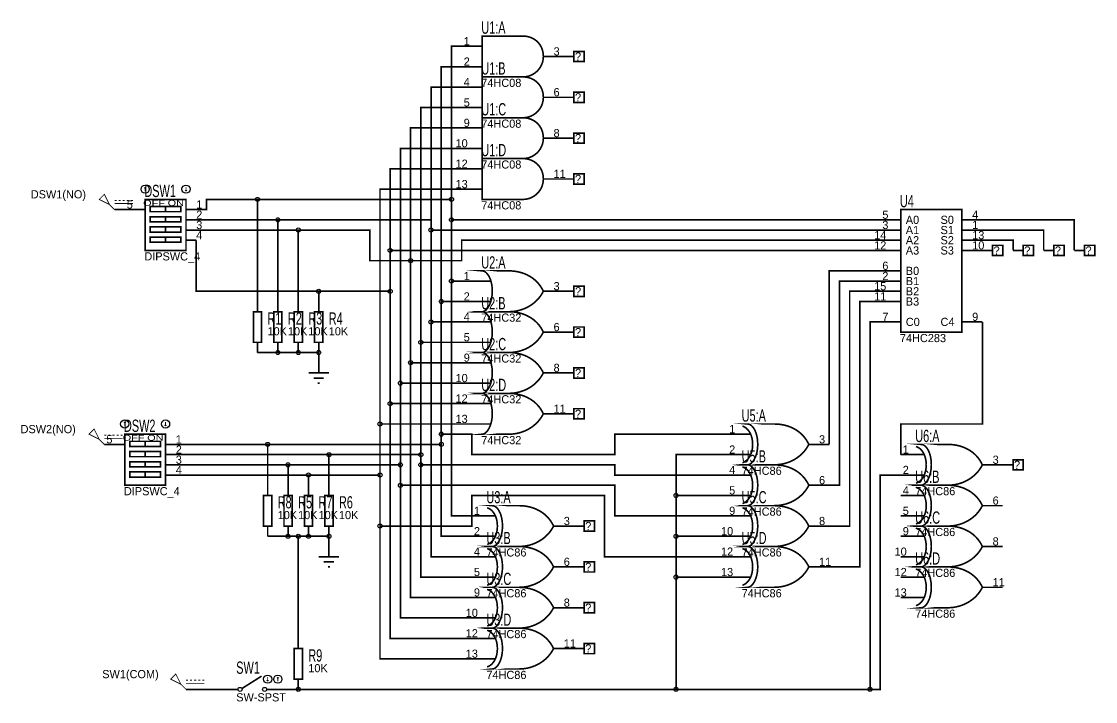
# Model space of a CAD drawing. Header units: inches. Extents: x -5.7 to 4.8, y -3.3 to 3.3.
import ezdxf

# ---------------------------------------------------------------- set-up
doc = ezdxf.new("R2010")
doc.units = ezdxf.units.IN
doc.header["$MEASUREMENT"] = 0
doc.layers.get('0').update_dxf_attribs({"linetype": 'CONTINUOUS'})
for name, color, linetype in [('1', 1, 'CONTINUOUS'), ('2', 2, 'CONTINUOUS'), ('3', 3, 'CONTINUOUS'), ('4', 4, 'CONTINUOUS')]:
    doc.layers.add(name, color=color, linetype=linetype)

msp = doc.modelspace()

# ---------------------------------------------------------------- linework, layer by layer
at = {"layer": '1', "const_width": 0.016}
for points in [[(-1.5, 1.6), (-1.5, 3.1), (-1.4, 3.1)], [(-0.4, 3), (-0.4, 3)], [(-1.6, 0.6), (-1.6, 2.9), (-1.4, 2.9)], [(-1.7, 1.3), (-1.7, 2.7), (-1.4, 2.7)], [(-0.4, 2.6), (-0.4, 2.6)], [(-1.8, 0.2), (-1.8, 2.5), (-1.4, 2.5)], [(-1.9, 1), (-1.9, 2.3), (-1.4, 2.3)], [(-2, -0.2), (-2, 2.1), (-1.4, 2.1)], [(-0.4, 2.2), (-0.4, 2.2)], [(-1.4, 1.9), (-2.1, 1.9), (-2.1, 1.1)], [(-0.4, 1.8), (-0.4, 1.8)], [(-1.4, 1.7), (-2.2, 1.7), (-2.2, -0.6)], [(-4, 1.5), (-3.9, 1.5), (-3.9, 1.6), (-3.4, 1.6)], [(-1.5, 1.6), (-3.4, 1.6)], [(-3.4, 1.6), (-3.4, 0.6)], [(-1.5, 1.6), (-1.5, 1.4)], [(-4.6, 1.5), (-4.8, 1.5)], [(-4, 1.4), (-3.2, 1.4)], [(-1.7, 1.3), (-1.7, 1.4), (-3.2, 1.4)], [(-3.2, 1.4), (-3.2, 0.6)], [(-1.5, 0.8), (-1.5, 1.4)], [(2.7, 1.4), (-1.5, 1.4)], [(4.6, 1.1), (4.6, 1.4), (3.7, 1.4)], [(-4, 1.3), (-3, 1.3)], [(-1.9, 1), (-2.3, 1), (-2.3, 1.3), (-3, 1.3)], [(-3, 1.3), (-3, 0.6)], [(-1.7, 0.4), (-1.7, 1.3)], [(-1.7, 1.3), (2.7, 1.3)], [(4.3, 1.1), (4.3, 1.3), (3.7, 1.3)], [(-4, 1.2), (-4, 0.7), (-2.8, 0.7)], [(-1.9, 1), (-1.4, 1), (-1.4, 1.2), (2.7, 1.2)], [(4, 1.1), (4, 1.2), (3.7, 1.2)], [(-2.1, 0.7), (-2.1, 1.1)], [(-2.1, 1.1), (2.7, 1.1)], [(3.7, 1.1), (3.7, 1.1)], [(-1.9, 0), (-1.9, 1)], [(2.2, -0.8), (2.2, 0.9), (2.7, 0.9)], [(-1.5, 0.8), (-1.4, 0.8)], [(-1.5, 0.8), (-1.5, -1.5), (-1.3, -1.5)], [(2.2, -1.2), (2.3, -1.2), (2.3, 0.8), (2.7, 0.8)], [(-2.1, 0.7), (-2.8, 0.7)], [(-2.8, 0.7), (-2.8, 0.6)], [(-2.1, -0.4), (-2.1, 0.7)], [(-0.4, 0.7), (-0.4, 0.7)], [(2.2, -1.6), (2.4, -1.6), (2.4, 0.7), (2.7, 0.7)], [(-1.6, 0.6), (-1.6, -0.7)], [(-1.6, 0.6), (-1.4, 0.6)], [(2.2, -2), (2.5, -2), (2.5, 0.6), (2.7, 0.6)], [(-1.7, 0.4), (-1.4, 0.4)], [(-1.7, 0.4), (-1.7, -1.9), (-1.3, -1.9)], [(2.7, 0.4), (2.6, 0.4), (2.6, -3.2)], [(3.7, 0.4), (3.7, -0.6), (2.9, -0.6), (2.9, -0.9)], [(-0.4, 0.3), (-0.4, 0.3)], [(-3.4, 0.1), (-3.2, 0.1), (-3.2, 0.1)], [(-3.2, 0.1), (-3, 0.1), (-3, 0.1)], [(-3, 0.1), (-2.8, 0.1), (-2.8, 0.1)], [(-2.8, 0), (-2.8, 0.1)], [(-1.8, 0.2), (-1.4, 0.2)], [(-1.8, 0.2), (-1.8, -0.9)], [(-2.8, 0), (-2.8, -0.1)], [(-1.9, 0), (-1.4, 0)], [(-1.9, 0), (-1.9, -2.3), (-1.3, -2.3)], [(-2.9, -0.1), (-2.7, -0.1)], [(-0.4, -0.1), (-0.4, -0.1)], [(-2.85, -0.15), (-2.75, -0.15)], [(-2.81, -0.2), (-2.79, -0.2)], [(-2, -0.2), (-1.4, -0.2)], [(-2, -0.2), (-2, -1)], [(-2.1, -0.4), (-1.4, -0.4)], [(-2.1, -0.4), (-2.1, -2.7), (-1.3, -2.7)], [(-0.4, -0.5), (-0.4, -0.5)], [(-2.2, -1.1), (-2.2, -0.6)], [(-1.4, -0.6), (-2.2, -0.6)], [(-1.6, -0.7), (-1.3, -0.7), (-1.3, -0.9), (0.1, -0.9), (0.1, -0.7), (1.2, -0.7)], [(-1.6, -0.7), (-1.6, -0.8)], [(-4.8, -0.8), (-4.9, -0.8)], [(-4.2, -0.8), (-3.3, -0.8)], [(-1.6, -0.8), (-3.3, -0.8)], [(-3.3, -1.2), (-3.3, -0.8)], [(-1.3, -1.7), (-1.6, -1.7), (-1.6, -0.8)], [(-4.2, -0.9), (-2.7, -0.9)], [(-1.8, -0.9), (-2.7, -0.9)], [(-2.7, -0.9), (-2.7, -1.2)], [(-1.8, -1), (-1.8, -0.9)], [(0.7, -1.3), (0.7, -0.9), (1.2, -0.9)], [(-4.2, -1), (-3.1, -1)], [(-2, -1), (-3.1, -1)], [(-3.1, -1), (-3.1, -1.2)], [(-2, -1.2), (-2, -1)], [(-1.8, -1), (-1.8, -2.1), (-1.3, -2.1)], [(-1.8, -1), (0.1, -1), (0.1, -1.1), (1.2, -1.1)], [(3.9, -1), (3.9, -1)], [(-4.2, -1.1), (-2.9, -1.1)], [(-2.2, -1.1), (-2.9, -1.1)], [(-2.9, -1.1), (-2.9, -1.2)], [(-2.2, -1.6), (-2.2, -1.1)], [(2.6, -3.2), (2.7, -3.2), (2.7, -1.1), (2.9, -1.1)], [(-1.3, -2.5), (-2, -2.5), (-2, -1.2)], [(-2, -1.2), (0.1, -1.2), (0.1, -1.5), (1.2, -1.5)], [(-2.2, -1.6), (-1.3, -1.6), (-1.3, -1.3), (0, -1.3), (0, -1.9), (1.2, -1.9)], [(0.7, -1.3), (0.7, -1.7), (0.7, -2.1)], [(0.7, -1.3), (1.2, -1.3)], [(-2.2, -1.6), (-2.2, -2.9), (-1.3, -2.9)], [(-0.3, -1.6), (-0.3, -1.6)], [(-3.3, -1.7), (-3.1, -1.7)], [(-3.1, -1.7), (-3.1, -1.7)], [(-3.1, -1.7), (-3, -1.7)], [(-2.9, -1.7), (-3, -1.7)], [(-3, -2.7), (-3, -1.7)], [(-2.7, -1.7), (-2.9, -1.7), (-2.9, -1.7)], [(-2.7, -1.8), (-2.7, -1.7), (-2.7, -1.7)], [(0.7, -1.7), (1.2, -1.7)], [(-2.8, -1.9), (-2.6, -1.9)], [(-2.7, -1.8), (-2.7, -1.9)], [(-2.75, -1.95), (-2.65, -1.95)], [(-2.71, -2), (-2.69, -2)], [(-0.3, -2), (-0.3, -2)], [(0.7, -2.1), (1.2, -2.1)], [(0.7, -2.1), (0.7, -3.2)], [(-0.3, -2.4), (-0.3, -2.4)], [(-0.3, -2.8), (-0.3, -2.8)], [(-3.7, -3.2), (-4.1, -3.2)], [(-3.2, -3.2), (-3, -3.2)], [(-3, -3.2), (0.7, -3.2)], [(-3, -3.2), (-3, -3.2)], [(2.6, -3.2), (0.7, -3.2)]]:
    msp.add_lwpolyline(points, dxfattribs=at)
at = {"layer": '1'}
for centre in [(-3.4, 1.6), (-1.5, 1.6), (-3.2, 1.4), (-1.5, 1.4), (-3, 1.3), (-1.7, 1.3), (-2.1, 1.1), (-1.9, 1), (-1.5, 0.8), (-2.8, 0.7), (-2.1, 0.7), (-1.6, 0.6), (-1.7, 0.4), (-1.8, 0.2), (-3.2, 0.1), (-3, 0.1), (-2.8, 0.1), (-1.9, 0), (-2, -0.2), (-2.1, -0.4), (-2.2, -0.6), (-1.6, -0.7), (-3.3, -0.8), (-1.6, -0.8), (-2.7, -0.9), (-1.8, -0.9), (-3.1, -1), (-2, -1), (-1.8, -1), (-2.9, -1.1), (-2.2, -1.1), (-2, -1.2), (0.7, -1.3), (-3.1, -1.7), (-3, -1.7), (-2.9, -1.7), (-2.7, -1.7), (-2.2, -1.6), (0.7, -1.7), (0.7, -2.1), (-3, -3.2), (0.7, -3.2), (2.6, -3.2)]:
    msp.add_circle(centre, 0.02, dxfattribs=at)
at = {"layer": '2', "const_width": 0.016}
for points in [[(-0.6, 3), (-0.601037, 3.022022), (-0.604082, 3.043047), (-0.609031, 3.063018), (-0.615781, 3.081875), (-0.624231, 3.099561), (-0.634277, 3.116016), (-0.645818, 3.131181), (-0.65875, 3.145), (-0.672971, 3.157412), (-0.688379, 3.16836), (-0.70487, 3.177783), (-0.722344, 3.185625), (-0.740696, 3.191826), (-0.759824, 3.196328), (-0.779626, 3.199072), (-0.8, 3.2), (-1.2, 3.2), (-1.2, 2.8), (-0.8, 2.8), (-0.779626, 2.801037), (-0.759824, 2.804082), (-0.740696, 2.809031), (-0.722344, 2.815781), (-0.70487, 2.824231), (-0.688379, 2.834277), (-0.672971, 2.845818), (-0.65875, 2.85875), (-0.645818, 2.872971), (-0.634277, 2.888379), (-0.624231, 2.904871), (-0.615781, 2.922344), (-0.609031, 2.940696), (-0.604082, 2.959824), (-0.601037, 2.979626), (-0.6, 3)], [(-1.4, 3.1), (-1.2, 3.1)], [(-0.3, 2.95), (-0.2, 2.95), (-0.2, 3.05), (-0.3, 3.05), (-0.3, 2.95)], [(-0.4, 3), (-0.6, 3)], [(-0.4, 3), (-0.3, 3)], [(-1.4, 2.9), (-1.2, 2.9)], [(-0.6, 2.6), (-0.601037, 2.622022), (-0.604082, 2.643047), (-0.609031, 2.663018), (-0.615781, 2.681875), (-0.624231, 2.699561), (-0.634277, 2.716016), (-0.645818, 2.731181), (-0.65875, 2.745), (-0.672971, 2.757412), (-0.688379, 2.768359), (-0.70487, 2.777783), (-0.722344, 2.785625), (-0.740696, 2.791826), (-0.759824, 2.796328), (-0.779626, 2.799073), (-0.8, 2.8), (-1.2, 2.8), (-1.2, 2.4), (-0.8, 2.4), (-0.779626, 2.401037), (-0.759824, 2.404082), (-0.740696, 2.409031), (-0.722344, 2.415781), (-0.70487, 2.424231), (-0.688379, 2.434277), (-0.672971, 2.445818), (-0.65875, 2.45875), (-0.645818, 2.472971), (-0.634277, 2.488379), (-0.624231, 2.50487), (-0.615781, 2.522344), (-0.609031, 2.540696), (-0.604082, 2.559824), (-0.601037, 2.579626), (-0.6, 2.6)], [(-1.4, 2.7), (-1.2, 2.7)], [(-0.3, 2.55), (-0.2, 2.55), (-0.2, 2.65), (-0.3, 2.65), (-0.3, 2.55)], [(-0.4, 2.6), (-0.6, 2.6)], [(-0.4, 2.6), (-0.3, 2.6)], [(-1.4, 2.5), (-1.2, 2.5)], [(-0.6, 2.2), (-0.601037, 2.222022), (-0.604082, 2.243047), (-0.609031, 2.263018), (-0.615781, 2.281875), (-0.624231, 2.299561), (-0.634277, 2.316016), (-0.645818, 2.331182), (-0.65875, 2.345), (-0.672971, 2.357412), (-0.688379, 2.36836), (-0.70487, 2.377783), (-0.722344, 2.385625), (-0.740696, 2.391826), (-0.759824, 2.396328), (-0.779626, 2.399072), (-0.8, 2.4), (-1.2, 2.4), (-1.2, 2), (-0.8, 2), (-0.779626, 2.001037), (-0.759824, 2.004082), (-0.740696, 2.009031), (-0.722344, 2.015781), (-0.70487, 2.024231), (-0.688379, 2.034277), (-0.672971, 2.045818), (-0.65875, 2.05875), (-0.645818, 2.072971), (-0.634277, 2.088379), (-0.624231, 2.104871), (-0.615781, 2.122344), (-0.609031, 2.140696), (-0.604082, 2.159824), (-0.601037, 2.179626), (-0.6, 2.2)], [(-1.4, 2.3), (-1.2, 2.3)], [(-0.3, 2.15), (-0.2, 2.15), (-0.2, 2.25), (-0.3, 2.25), (-0.3, 2.15)], [(-1.4, 2.1), (-1.2, 2.1)], [(-0.4, 2.2), (-0.6, 2.2)], [(-0.4, 2.2), (-0.3, 2.2)], [(-0.6, 1.8), (-0.601037, 1.822022), (-0.604082, 1.843047), (-0.609031, 1.863018), (-0.615781, 1.881875), (-0.624231, 1.899561), (-0.634277, 1.916016), (-0.645818, 1.931182), (-0.65875, 1.945), (-0.672971, 1.957412), (-0.688379, 1.968359), (-0.70487, 1.977783), (-0.722344, 1.985625), (-0.740696, 1.991826), (-0.759824, 1.996328), (-0.779626, 1.999072), (-0.8, 2), (-1.2, 2), (-1.2, 1.6), (-0.8, 1.6), (-0.779626, 1.601037), (-0.759824, 1.604082), (-0.740696, 1.609031), (-0.722344, 1.615781), (-0.70487, 1.624231), (-0.688379, 1.634277), (-0.672971, 1.645818), (-0.65875, 1.65875), (-0.645818, 1.672971), (-0.634277, 1.688379), (-0.624231, 1.70487), (-0.615781, 1.722344), (-0.609031, 1.740696), (-0.604082, 1.759824), (-0.601037, 1.779626), (-0.6, 1.8)], [(-1.4, 1.9), (-1.2, 1.9)], [(-0.4, 1.8), (-0.6, 1.8)], [(-0.4, 1.8), (-0.3, 1.8)], [(-0.3, 1.75), (-0.2, 1.75), (-0.2, 1.85), (-0.3, 1.85), (-0.3, 1.75)], [(-1.4, 1.7), (-1.2, 1.7)], [(-4.5, 1.1), (-4.1, 1.1), (-4.1, 1.6), (-4.5, 1.6), (-4.5, 1.1)], [(-4.6, 1.5), (-4.5, 1.5)], [(-4.45, 1.48), (-4.15, 1.48), (-4.15, 1.53), (-4.45, 1.53), (-4.45, 1.48)], [(-4.3, 1.48), (-4.15, 1.48), (-4.15, 1.53), (-4.3, 1.53), (-4.3, 1.48)], [(-4, 1.5), (-4.1, 1.5)], [(2.9, 0.3), (3.5, 0.3), (3.5, 1.5), (2.9, 1.5), (2.9, 0.3)], [(-4.45, 1.38), (-4.15, 1.38), (-4.15, 1.43), (-4.45, 1.43), (-4.45, 1.38), (-4.3, 1.38), (-4.3, 1.43), (-4.45, 1.43), (-4.45, 1.38)], [(-4, 1.4), (-4.1, 1.4)], [(2.7, 1.4), (2.9, 1.4)], [(3.7, 1.4), (3.5, 1.4)], [(-4.45, 1.28), (-4.15, 1.28), (-4.15, 1.33), (-4.45, 1.33), (-4.45, 1.28), (-4.3, 1.28), (-4.3, 1.33), (-4.45, 1.33), (-4.45, 1.28)], [(-4, 1.3), (-4.1, 1.3)], [(2.7, 1.3), (2.9, 1.3)], [(3.7, 1.3), (3.5, 1.3)], [(-4.45, 1.18), (-4.15, 1.18), (-4.15, 1.23), (-4.45, 1.23), (-4.45, 1.18)], [(-4.3, 1.18), (-4.15, 1.18), (-4.15, 1.23), (-4.3, 1.23), (-4.3, 1.18)], [(-4, 1.2), (-4.1, 1.2)], [(2.7, 1.2), (2.9, 1.2)], [(3.7, 1.2), (3.5, 1.2)], [(3.8, 1.05), (3.9, 1.05), (3.9, 1.15), (3.8, 1.15), (3.8, 1.05)], [(4.1, 1.05), (4.2, 1.05), (4.2, 1.15), (4.1, 1.15), (4.1, 1.05)], [(4.4, 1.05), (4.5, 1.05), (4.5, 1.15), (4.4, 1.15), (4.4, 1.05)], [(4.7, 1.05), (4.8, 1.05), (4.8, 1.15), (4.7, 1.15), (4.7, 1.05)], [(2.7, 1.1), (2.9, 1.1)], [(3.7, 1.1), (3.5, 1.1)], [(3.7, 1.1), (3.8, 1.1)], [(4, 1.1), (4.1, 1.1)], [(4.3, 1.1), (4.4, 1.1)], [(4.6, 1.1), (4.7, 1.1)], [(-0.6, 0.7), (-0.612058, 0.723669), (-0.625683, 0.745918), (-0.640803, 0.766731), (-0.657344, 0.786094), (-0.675232, 0.803992), (-0.694394, 0.82041), (-0.714758, 0.835335), (-0.73625, 0.84875), (-0.758796, 0.860642), (-0.782324, 0.870996), (-0.80676, 0.879797), (-0.832031, 0.887031), (-0.858064, 0.892683), (-0.884785, 0.896738), (-0.912122, 0.899182), (-0.94, 0.9), (-1.2, 0.9), (-1.190637, 0.899072), (-1.181348, 0.896328), (-1.172205, 0.891826), (-1.163281, 0.885625), (-1.146387, 0.868359), (-1.13125, 0.845), (-1.118457, 0.816016), (-1.108594, 0.781875), (-1.102246, 0.743047), (-1.1, 0.7), (-1.102246, 0.659824), (-1.108594, 0.622344), (-1.118457, 0.588379), (-1.13125, 0.55875), (-1.146387, 0.534277), (-1.163281, 0.515781), (-1.172205, 0.509031), (-1.181348, 0.504082), (-1.190637, 0.501037), (-1.2, 0.5), (-0.94, 0.5), (-0.912122, 0.500928), (-0.884785, 0.503672), (-0.858064, 0.508174), (-0.832031, 0.514375), (-0.80676, 0.522217), (-0.782324, 0.531641), (-0.758796, 0.542588), (-0.73625, 0.555), (-0.714758, 0.568819), (-0.694394, 0.583984), (-0.675232, 0.600439), (-0.657344, 0.618125), (-0.640803, 0.636982), (-0.625683, 0.656953), (-0.612058, 0.677978), (-0.6, 0.7)], [(2.7, 0.9), (2.9, 0.9)], [(-1.4, 0.8), (-1.2, 0.8)], [(-1.2, 0.8), (-1.12, 0.8)], [(-0.3, 0.65), (-0.2, 0.65), (-0.2, 0.75), (-0.3, 0.75), (-0.3, 0.65)], [(2.7, 0.8), (2.9, 0.8)], [(-0.4, 0.7), (-0.6, 0.7)], [(-0.4, 0.7), (-0.3, 0.7)], [(2.7, 0.7), (2.9, 0.7)], [(-3.4, 0.6), (-3.4, 0.5)], [(-3.2, 0.6), (-3.2, 0.5)], [(-3, 0.6), (-3, 0.5)], [(-2.8, 0.6), (-2.8, 0.5)], [(-1.4, 0.6), (-1.2, 0.6)], [(-1.2, 0.6), (-1.12, 0.6)], [(2.7, 0.6), (2.9, 0.6)], [(-3.44, 0.2), (-3.36, 0.2), (-3.36, 0.5), (-3.44, 0.5), (-3.44, 0.2)], [(-3.24, 0.2), (-3.16, 0.2), (-3.16, 0.5), (-3.24, 0.5), (-3.24, 0.2)], [(-3.04, 0.2), (-2.96, 0.2), (-2.96, 0.5), (-3.04, 0.5), (-3.04, 0.2)], [(-2.84, 0.2), (-2.76, 0.2), (-2.76, 0.5), (-2.84, 0.5), (-2.84, 0.2)], [(-0.6, 0.3), (-0.612058, 0.323669), (-0.625683, 0.345918), (-0.640803, 0.366731), (-0.657344, 0.386094), (-0.675232, 0.403992), (-0.694394, 0.42041), (-0.714758, 0.435335), (-0.73625, 0.44875), (-0.758796, 0.460642), (-0.782324, 0.470996), (-0.80676, 0.479797), (-0.832031, 0.487031), (-0.858064, 0.492683), (-0.884785, 0.496738), (-0.912122, 0.499182), (-0.94, 0.5), (-1.2, 0.5), (-1.190637, 0.499072), (-1.181348, 0.496328), (-1.172205, 0.491826), (-1.163281, 0.485625), (-1.146387, 0.468359), (-1.13125, 0.445), (-1.118457, 0.416016), (-1.108594, 0.381875), (-1.102246, 0.343047), (-1.1, 0.3), (-1.102246, 0.259824), (-1.108594, 0.222344), (-1.118457, 0.188379), (-1.13125, 0.15875), (-1.146387, 0.134277), (-1.163281, 0.115781), (-1.172205, 0.109031), (-1.181348, 0.104082), (-1.190637, 0.101037), (-1.2, 0.1), (-0.94, 0.1), (-0.912122, 0.100928), (-0.884785, 0.103672), (-0.858064, 0.108174), (-0.832031, 0.114375), (-0.80676, 0.122217), (-0.782324, 0.131641), (-0.758796, 0.142588), (-0.73625, 0.155), (-0.714758, 0.168819), (-0.694394, 0.183984), (-0.675232, 0.200439), (-0.657344, 0.218125), (-0.640803, 0.236982), (-0.625683, 0.256953), (-0.612058, 0.277978), (-0.6, 0.3)], [(-1.4, 0.4), (-1.2, 0.4)], [(-1.2, 0.4), (-1.12, 0.4)], [(-0.3, 0.25), (-0.2, 0.25), (-0.2, 0.35), (-0.3, 0.35), (-0.3, 0.25)], [(2.7, 0.4), (2.9, 0.4)], [(3.7, 0.4), (3.5, 0.4)], [(-0.4, 0.3), (-0.6, 0.3)], [(-0.4, 0.3), (-0.3, 0.3)], [(-3.4, 0.1), (-3.4, 0.2)], [(-3.2, 0.1), (-3.2, 0.2)], [(-3, 0.1), (-3, 0.2)], [(-2.8, 0.1), (-2.8, 0.2)], [(-1.4, 0.2), (-1.2, 0.2)], [(-0.6, -0.1), (-0.612058, -0.076331), (-0.625683, -0.054082), (-0.640803, -0.033269), (-0.657344, -0.013906), (-0.675232, 0.003992), (-0.694394, 0.02041), (-0.714758, 0.035335), (-0.73625, 0.04875), (-0.758796, 0.060642), (-0.782324, 0.070996), (-0.80676, 0.079797), (-0.832031, 0.087031), (-0.858064, 0.092683), (-0.884785, 0.096738), (-0.912122, 0.099182), (-0.94, 0.1), (-1.2, 0.1), (-1.190637, 0.099072), (-1.181348, 0.096328), (-1.172205, 0.091826), (-1.163281, 0.085625), (-1.146387, 0.068359), (-1.13125, 0.045), (-1.118457, 0.016016), (-1.108594, -0.018125), (-1.102246, -0.056953), (-1.1, -0.1), (-1.102246, -0.140176), (-1.108594, -0.177656), (-1.118457, -0.211621), (-1.13125, -0.24125), (-1.146387, -0.265723), (-1.163281, -0.284219), (-1.172205, -0.290969), (-1.181348, -0.295918), (-1.190637, -0.298963), (-1.2, -0.3), (-0.94, -0.3), (-0.912122, -0.299072), (-0.884785, -0.296328), (-0.858064, -0.291826), (-0.832031, -0.285625), (-0.80676, -0.277783), (-0.782324, -0.268359), (-0.758796, -0.257412), (-0.73625, -0.245), (-0.714758, -0.231182), (-0.694394, -0.216016), (-0.675232, -0.199561), (-0.657344, -0.181875), (-0.640803, -0.163018), (-0.625683, -0.143047), (-0.612058, -0.122022), (-0.6, -0.1)], [(-1.2, 0.2), (-1.12, 0.2)], [(-1.4, 0), (-1.2, 0)], [(-1.2, 0), (-1.12, 0)], [(-0.4, -0.1), (-0.6, -0.1)], [(-0.4, -0.1), (-0.3, -0.1)], [(-0.3, -0.15), (-0.2, -0.15), (-0.2, -0.05), (-0.3, -0.05), (-0.3, -0.15)], [(-1.4, -0.2), (-1.2, -0.2)], [(-1.2, -0.2), (-1.12, -0.2)], [(-0.6, -0.5), (-0.612058, -0.476331), (-0.625683, -0.454082), (-0.640803, -0.433269), (-0.657344, -0.413906), (-0.675232, -0.396008), (-0.694394, -0.37959), (-0.714758, -0.364665), (-0.73625, -0.35125), (-0.758796, -0.339358), (-0.782324, -0.329004), (-0.80676, -0.320203), (-0.832031, -0.312969), (-0.858064, -0.307317), (-0.884785, -0.303262), (-0.912122, -0.300818), (-0.94, -0.3), (-1.2, -0.3), (-1.190637, -0.300928), (-1.181348, -0.303672), (-1.172205, -0.308174), (-1.163281, -0.314375), (-1.146387, -0.331641), (-1.13125, -0.355), (-1.118457, -0.383984), (-1.108594, -0.418125), (-1.102246, -0.456953), (-1.1, -0.5), (-1.102246, -0.540176), (-1.108594, -0.577656), (-1.118457, -0.611621), (-1.13125, -0.64125), (-1.146387, -0.665723), (-1.163281, -0.684219), (-1.172205, -0.690969), (-1.181348, -0.695918), (-1.190637, -0.698963), (-1.2, -0.7), (-0.94, -0.7), (-0.912122, -0.699072), (-0.884785, -0.696328), (-0.858064, -0.691826), (-0.832031, -0.685625), (-0.80676, -0.677783), (-0.782324, -0.668359), (-0.758796, -0.657412), (-0.73625, -0.645), (-0.714758, -0.631181), (-0.694394, -0.616016), (-0.675232, -0.599561), (-0.657344, -0.581875), (-0.640803, -0.563018), (-0.625683, -0.543047), (-0.612058, -0.522022), (-0.6, -0.5)], [(-1.4, -0.4), (-1.2, -0.4)], [(-1.2, -0.4), (-1.12, -0.4)], [(-0.4, -0.5), (-0.6, -0.5)], [(-0.4, -0.5), (-0.3, -0.5)], [(-0.3, -0.55), (-0.2, -0.55), (-0.2, -0.45), (-0.3, -0.45), (-0.3, -0.55)], [(-1.4, -0.6), (-1.2, -0.6)], [(-1.2, -0.6), (-1.12, -0.6)], [(2, -0.8), (1.987942, -0.776331), (1.974316, -0.754082), (1.959197, -0.733269), (1.942656, -0.713906), (1.924768, -0.696008), (1.905606, -0.67959), (1.885242, -0.664665), (1.86375, -0.65125), (1.841204, -0.639358), (1.817676, -0.629004), (1.79324, -0.620203), (1.767969, -0.612969), (1.741936, -0.607317), (1.715215, -0.603262), (1.687878, -0.600818), (1.66, -0.6), (1.4, -0.6), (1.409363, -0.600928), (1.418652, -0.603672), (1.427795, -0.608174), (1.436719, -0.614375), (1.453613, -0.631641), (1.46875, -0.655), (1.481543, -0.683984), (1.491406, -0.718125), (1.497754, -0.756953), (1.5, -0.8), (1.497754, -0.840176), (1.491406, -0.877656), (1.481543, -0.911621), (1.46875, -0.94125), (1.453613, -0.965723), (1.436719, -0.984219), (1.427795, -0.990969), (1.418652, -0.995918), (1.409363, -0.998963), (1.4, -1), (1.66, -1), (1.687878, -0.999072), (1.715215, -0.996328), (1.741936, -0.991826), (1.767969, -0.985625), (1.79324, -0.977783), (1.817676, -0.968359), (1.841204, -0.957412), (1.86375, -0.945), (1.885242, -0.931181), (1.905606, -0.916016), (1.924768, -0.899561), (1.942656, -0.881875), (1.959197, -0.863018), (1.974316, -0.843047), (1.987942, -0.822022), (2, -0.8)], [(1.45, -0.8), (1.448164, -0.767246), (1.442813, -0.736719), (1.43418, -0.70877), (1.4225, -0.68375), (1.408008, -0.662012), (1.390937, -0.643906), (1.371524, -0.629785), (1.35, -0.62)], [(-4.7, -1.2), (-4.3, -1.2), (-4.3, -0.7), (-4.7, -0.7), (-4.7, -1.2)], [(1.2, -0.7), (1.4, -0.7)], [(1.4, -0.7), (1.43, -0.7)], [(-4.8, -0.8), (-4.7, -0.8)], [(-4.65, -0.82), (-4.35, -0.82), (-4.35, -0.77), (-4.65, -0.77), (-4.65, -0.82)], [(-4.5, -0.82), (-4.35, -0.82), (-4.35, -0.77), (-4.5, -0.77), (-4.5, -0.82)], [(-4.2, -0.8), (-4.3, -0.8)], [(1.45, -0.8), (1.448164, -0.832754), (1.442813, -0.863281), (1.43418, -0.89123), (1.4225, -0.91625), (1.408008, -0.937988), (1.390937, -0.956094), (1.371524, -0.970215), (1.35, -0.98)], [(2.2, -0.8), (2, -0.8)], [(3.7, -1), (3.687942, -0.976331), (3.674317, -0.954082), (3.659197, -0.933269), (3.642656, -0.913906), (3.624768, -0.896008), (3.605606, -0.87959), (3.585242, -0.864665), (3.56375, -0.85125), (3.541203, -0.839358), (3.517676, -0.829004), (3.49324, -0.820203), (3.467969, -0.812969), (3.441936, -0.807317), (3.415215, -0.803262), (3.387878, -0.800818), (3.36, -0.8), (3.1, -0.8), (3.109363, -0.800928), (3.118652, -0.803672), (3.127795, -0.808174), (3.136719, -0.814375), (3.153613, -0.831641), (3.16875, -0.855), (3.181543, -0.883984), (3.191406, -0.918125), (3.197754, -0.956953), (3.2, -1), (3.197754, -1.040176), (3.191406, -1.077656), (3.181543, -1.111621), (3.16875, -1.14125), (3.153613, -1.165723), (3.136719, -1.184219), (3.127795, -1.190969), (3.118652, -1.195918), (3.109363, -1.198963), (3.1, -1.2), (3.36, -1.2), (3.387878, -1.199072), (3.415215, -1.196328), (3.441936, -1.191826), (3.467969, -1.185625), (3.49324, -1.177783), (3.517676, -1.168359), (3.541203, -1.157412), (3.56375, -1.145), (3.585242, -1.131181), (3.605606, -1.116016), (3.624768, -1.099561), (3.642656, -1.081875), (3.659197, -1.063018), (3.674317, -1.043047), (3.687942, -1.022022), (3.7, -1)], [(3.15, -1), (3.148164, -0.967246), (3.142812, -0.936719), (3.13418, -0.90877), (3.1225, -0.88375), (3.108008, -0.862012), (3.090937, -0.843906), (3.071524, -0.829785), (3.05, -0.82)], [(-4.65, -0.92), (-4.35, -0.92), (-4.35, -0.87), (-4.65, -0.87), (-4.65, -0.92), (-4.5, -0.92), (-4.5, -0.87), (-4.65, -0.87), (-4.65, -0.92)], [(-4.2, -0.9), (-4.3, -0.9)], [(1.2, -0.9), (1.4, -0.9)], [(1.4, -0.9), (1.43, -0.9)], [(2.9, -0.9), (3.1, -0.9)], [(3.1, -0.9), (3.13, -0.9)], [(4, -1.05), (4.1, -1.05), (4.1, -0.95), (4, -0.95), (4, -1.05)], [(-4.65, -1.02), (-4.35, -1.02), (-4.35, -0.97), (-4.65, -0.97), (-4.65, -1.02), (-4.5, -1.02), (-4.5, -0.97), (-4.65, -0.97), (-4.65, -1.02)], [(-4.2, -1), (-4.3, -1)], [(2, -1.2), (1.987942, -1.176331), (1.974316, -1.154082), (1.959197, -1.133269), (1.942656, -1.113906), (1.924768, -1.096008), (1.905606, -1.07959), (1.885242, -1.064665), (1.86375, -1.05125), (1.841204, -1.039358), (1.817676, -1.029004), (1.79324, -1.020203), (1.767969, -1.012969), (1.741936, -1.007317), (1.715215, -1.003262), (1.687878, -1.000818), (1.66, -1), (1.4, -1), (1.409363, -1.000928), (1.418652, -1.003672), (1.427795, -1.008174), (1.436719, -1.014375), (1.453613, -1.031641), (1.46875, -1.055), (1.481543, -1.083984), (1.491406, -1.118125), (1.497754, -1.156953), (1.5, -1.2), (1.497754, -1.240176), (1.491406, -1.277656), (1.481543, -1.311621), (1.46875, -1.34125), (1.453613, -1.365723), (1.436719, -1.384219), (1.427795, -1.390969), (1.418652, -1.395918), (1.409363, -1.398963), (1.4, -1.4), (1.66, -1.4), (1.687878, -1.399072), (1.715215, -1.396328), (1.741936, -1.391826), (1.767969, -1.385625), (1.79324, -1.377783), (1.817676, -1.368359), (1.841204, -1.357412), (1.86375, -1.345), (1.885242, -1.331182), (1.905606, -1.316016), (1.924768, -1.299561), (1.942656, -1.281875), (1.959197, -1.263018), (1.974316, -1.243047), (1.987942, -1.222022), (2, -1.2)], [(1.45, -1.2), (1.448164, -1.167246), (1.442813, -1.136719), (1.43418, -1.10877), (1.4225, -1.08375), (1.408008, -1.062012), (1.390937, -1.043906), (1.371524, -1.029785), (1.35, -1.02)], [(3.15, -1), (3.148164, -1.032754), (3.142812, -1.063281), (3.13418, -1.09123), (3.1225, -1.11625), (3.108008, -1.137988), (3.090937, -1.156094), (3.071524, -1.170215), (3.05, -1.18)], [(3.9, -1), (3.7, -1)], [(3.9, -1), (4, -1)], [(-4.65, -1.12), (-4.35, -1.12), (-4.35, -1.07), (-4.65, -1.07), (-4.65, -1.12)], [(-4.5, -1.12), (-4.35, -1.12), (-4.35, -1.07), (-4.5, -1.07), (-4.5, -1.12)], [(-4.2, -1.1), (-4.3, -1.1)], [(1.2, -1.1), (1.4, -1.1)], [(1.4, -1.1), (1.43, -1.1)], [(2.9, -1.1), (3.1, -1.1)], [(3.1, -1.1), (3.13, -1.1)], [(-3.3, -1.2), (-3.3, -1.3)], [(-3.1, -1.2), (-3.1, -1.3)], [(-2.9, -1.2), (-2.9, -1.3)], [(-2.7, -1.2), (-2.7, -1.3)], [(1.45, -1.2), (1.448164, -1.232754), (1.442813, -1.263281), (1.43418, -1.29123), (1.4225, -1.31625), (1.408008, -1.337988), (1.390937, -1.356094), (1.371524, -1.370215), (1.35, -1.38)], [(2.2, -1.2), (2, -1.2)], [(3.7, -1.4), (3.687942, -1.376331), (3.674317, -1.354082), (3.659197, -1.333269), (3.642656, -1.313906), (3.624768, -1.296008), (3.605606, -1.27959), (3.585242, -1.264665), (3.56375, -1.25125), (3.541203, -1.239358), (3.517676, -1.229004), (3.49324, -1.220203), (3.467969, -1.212969), (3.441936, -1.207317), (3.415215, -1.203262), (3.387878, -1.200818), (3.36, -1.2), (3.1, -1.2), (3.109363, -1.200928), (3.118652, -1.203672), (3.127795, -1.208174), (3.136719, -1.214375), (3.153613, -1.231641), (3.16875, -1.255), (3.181543, -1.283984), (3.191406, -1.318125), (3.197754, -1.356953), (3.2, -1.4), (3.197754, -1.440176), (3.191406, -1.477656), (3.181543, -1.511621), (3.16875, -1.54125), (3.153613, -1.565723), (3.136719, -1.584219), (3.127795, -1.590969), (3.118652, -1.595918), (3.109363, -1.598963), (3.1, -1.6), (3.36, -1.6), (3.387878, -1.599072), (3.415215, -1.596328), (3.441936, -1.591826), (3.467969, -1.585625), (3.49324, -1.577783), (3.517676, -1.568359), (3.541203, -1.557412), (3.56375, -1.545), (3.585242, -1.531181), (3.605606, -1.516016), (3.624768, -1.499561), (3.642656, -1.481875), (3.659197, -1.463018), (3.674317, -1.443047), (3.687942, -1.422022), (3.7, -1.4)], [(3.15, -1.4), (3.148164, -1.367246), (3.142812, -1.336719), (3.13418, -1.30877), (3.1225, -1.28375), (3.108008, -1.262012), (3.090937, -1.243906), (3.071524, -1.229785), (3.05, -1.22)], [(-3.34, -1.6), (-3.26, -1.6), (-3.26, -1.3), (-3.34, -1.3), (-3.34, -1.6)], [(-3.14, -1.6), (-3.06, -1.6), (-3.06, -1.3), (-3.14, -1.3), (-3.14, -1.6)], [(-2.94, -1.6), (-2.86, -1.6), (-2.86, -1.3), (-2.94, -1.3), (-2.94, -1.6)], [(-2.74, -1.6), (-2.66, -1.6), (-2.66, -1.3), (-2.74, -1.3), (-2.74, -1.6)], [(1.2, -1.3), (1.4, -1.3)], [(1.4, -1.3), (1.43, -1.3)], [(2.9, -1.3), (3.1, -1.3)], [(3.1, -1.3), (3.13, -1.3)], [(-0.5, -1.6), (-0.512058, -1.576331), (-0.525683, -1.554082), (-0.540803, -1.533269), (-0.557344, -1.513906), (-0.575232, -1.496008), (-0.594395, -1.47959), (-0.614758, -1.464665), (-0.63625, -1.45125), (-0.658796, -1.439358), (-0.682324, -1.429004), (-0.70676, -1.420203), (-0.732031, -1.412969), (-0.758064, -1.407317), (-0.784785, -1.403262), (-0.812122, -1.400818), (-0.84, -1.4), (-1.1, -1.4), (-1.090637, -1.400928), (-1.081348, -1.403672), (-1.072205, -1.408174), (-1.063281, -1.414375), (-1.046387, -1.431641), (-1.03125, -1.455), (-1.018457, -1.483984), (-1.008594, -1.518125), (-1.002246, -1.556953), (-1, -1.6), (-1.002246, -1.640176), (-1.008594, -1.677656), (-1.018457, -1.711621), (-1.03125, -1.74125), (-1.046387, -1.765723), (-1.063281, -1.784219), (-1.072205, -1.790969), (-1.081348, -1.795918), (-1.090637, -1.798963), (-1.1, -1.8), (-0.84, -1.8), (-0.812122, -1.799072), (-0.784785, -1.796328), (-0.758064, -1.791826), (-0.732031, -1.785625), (-0.70676, -1.777783), (-0.682324, -1.768359), (-0.658796, -1.757412), (-0.63625, -1.745), (-0.614758, -1.731182), (-0.594395, -1.716016), (-0.575232, -1.699561), (-0.557344, -1.681875), (-0.540803, -1.663018), (-0.525683, -1.643047), (-0.512058, -1.622022), (-0.5, -1.6)], [(-1.05, -1.6), (-1.051836, -1.567246), (-1.057187, -1.536719), (-1.06582, -1.50877), (-1.0775, -1.48375), (-1.091992, -1.462012), (-1.109063, -1.443906), (-1.128476, -1.429785), (-1.15, -1.42)], [(2, -1.6), (1.987942, -1.576331), (1.974316, -1.554082), (1.959197, -1.533269), (1.942656, -1.513906), (1.924768, -1.496008), (1.905606, -1.47959), (1.885242, -1.464665), (1.86375, -1.45125), (1.841204, -1.439358), (1.817676, -1.429004), (1.79324, -1.420203), (1.767969, -1.412969), (1.741936, -1.407317), (1.715215, -1.403262), (1.687878, -1.400818), (1.66, -1.4), (1.4, -1.4), (1.409363, -1.400928), (1.418652, -1.403672), (1.427795, -1.408174), (1.436719, -1.414375), (1.453613, -1.431641), (1.46875, -1.455), (1.481543, -1.483984), (1.491406, -1.518125), (1.497754, -1.556953), (1.5, -1.6), (1.497754, -1.640176), (1.491406, -1.677656), (1.481543, -1.711621), (1.46875, -1.74125), (1.453613, -1.765723), (1.436719, -1.784219), (1.427795, -1.790969), (1.418652, -1.795918), (1.409363, -1.798963), (1.4, -1.8), (1.66, -1.8), (1.687878, -1.799072), (1.715215, -1.796328), (1.741936, -1.791826), (1.767969, -1.785625), (1.79324, -1.777783), (1.817676, -1.768359), (1.841204, -1.757412), (1.86375, -1.745), (1.885242, -1.731182), (1.905606, -1.716016), (1.924768, -1.699561), (1.942656, -1.681875), (1.959197, -1.663018), (1.974316, -1.643047), (1.987942, -1.622022), (2, -1.6)], [(1.45, -1.6), (1.448164, -1.567246), (1.442813, -1.536719), (1.43418, -1.50877), (1.4225, -1.48375), (1.408008, -1.462012), (1.390937, -1.443906), (1.371524, -1.429785), (1.35, -1.42)], [(3.15, -1.4), (3.148164, -1.432754), (3.142812, -1.463281), (3.13418, -1.49123), (3.1225, -1.51625), (3.108008, -1.537988), (3.090937, -1.556094), (3.071524, -1.570215), (3.05, -1.58)], [(3.9, -1.4), (3.7, -1.4)], [(-1.3, -1.5), (-1.1, -1.5)], [(-1.1, -1.5), (-1.07, -1.5)], [(-0.2, -1.65), (-0.1, -1.65), (-0.1, -1.55), (-0.2, -1.55), (-0.2, -1.65)], [(1.2, -1.5), (1.4, -1.5)], [(1.4, -1.5), (1.43, -1.5)], [(2.9, -1.5), (3.1, -1.5)], [(3.1, -1.5), (3.13, -1.5)], [(-3.3, -1.7), (-3.3, -1.6)], [(-3.1, -1.7), (-3.1, -1.6)], [(-2.9, -1.7), (-2.9, -1.6)], [(-2.7, -1.7), (-2.7, -1.6)], [(-1.05, -1.6), (-1.051836, -1.632754), (-1.057187, -1.663281), (-1.06582, -1.69123), (-1.0775, -1.71625), (-1.091992, -1.737988), (-1.109063, -1.756094), (-1.128476, -1.770215), (-1.15, -1.78)], [(-0.3, -1.6), (-0.5, -1.6)], [(-0.3, -1.6), (-0.2, -1.6)], [(1.45, -1.6), (1.448164, -1.632754), (1.442813, -1.663281), (1.43418, -1.69123), (1.4225, -1.71625), (1.408008, -1.737988), (1.390937, -1.756094), (1.371524, -1.770215), (1.35, -1.78)], [(2.2, -1.6), (2, -1.6)], [(3.7, -1.8), (3.687942, -1.776331), (3.674317, -1.754082), (3.659197, -1.733269), (3.642656, -1.713906), (3.624768, -1.696008), (3.605606, -1.67959), (3.585242, -1.664665), (3.56375, -1.65125), (3.541203, -1.639358), (3.517676, -1.629004), (3.49324, -1.620203), (3.467969, -1.612969), (3.441936, -1.607317), (3.415215, -1.603262), (3.387878, -1.600818), (3.36, -1.6), (3.1, -1.6), (3.109363, -1.600928), (3.118652, -1.603672), (3.127795, -1.608174), (3.136719, -1.614375), (3.153613, -1.631641), (3.16875, -1.655), (3.181543, -1.683984), (3.191406, -1.718125), (3.197754, -1.756953), (3.2, -1.8), (3.197754, -1.840176), (3.191406, -1.877656), (3.181543, -1.911621), (3.16875, -1.94125), (3.153613, -1.965723), (3.136719, -1.984219), (3.127795, -1.990969), (3.118652, -1.995918), (3.109363, -1.998963), (3.1, -2), (3.36, -2), (3.387878, -1.999072), (3.415215, -1.996328), (3.441936, -1.991826), (3.467969, -1.985625), (3.49324, -1.977783), (3.517676, -1.968359), (3.541203, -1.957412), (3.56375, -1.945), (3.585242, -1.931182), (3.605606, -1.916016), (3.624768, -1.899561), (3.642656, -1.881875), (3.659197, -1.863018), (3.674317, -1.843047), (3.687942, -1.822022), (3.7, -1.8)], [(3.15, -1.8), (3.148164, -1.767246), (3.142812, -1.736719), (3.13418, -1.70877), (3.1225, -1.68375), (3.108008, -1.662012), (3.090937, -1.643906), (3.071524, -1.629785), (3.05, -1.62)], [(-1.3, -1.7), (-1.1, -1.7)], [(-1.1, -1.7), (-1.07, -1.7)], [(1.2, -1.7), (1.4, -1.7)], [(1.4, -1.7), (1.43, -1.7)], [(2.9, -1.7), (3.1, -1.7)], [(3.1, -1.7), (3.13, -1.7)], [(-1.3, -1.9), (-1.1, -1.9)], [(-0.5, -2), (-0.512058, -1.976331), (-0.525683, -1.954082), (-0.540803, -1.933269), (-0.557344, -1.913906), (-0.575232, -1.896008), (-0.594395, -1.87959), (-0.614758, -1.864665), (-0.63625, -1.85125), (-0.658796, -1.839358), (-0.682324, -1.829004), (-0.70676, -1.820203), (-0.732031, -1.812969), (-0.758064, -1.807317), (-0.784785, -1.803262), (-0.812122, -1.800818), (-0.84, -1.8), (-1.1, -1.8), (-1.090637, -1.800928), (-1.081348, -1.803672), (-1.072205, -1.808174), (-1.063281, -1.814375), (-1.046387, -1.831641), (-1.03125, -1.855), (-1.018457, -1.883984), (-1.008594, -1.918125), (-1.002246, -1.956953), (-1, -2), (-1.002246, -2.040176), (-1.008594, -2.077656), (-1.018457, -2.111621), (-1.03125, -2.14125), (-1.046387, -2.165723), (-1.063281, -2.184219), (-1.072205, -2.190969), (-1.081348, -2.195918), (-1.090637, -2.198963), (-1.1, -2.2), (-0.84, -2.2), (-0.812122, -2.199072), (-0.784785, -2.196328), (-0.758064, -2.191826), (-0.732031, -2.185625), (-0.70676, -2.177783), (-0.682324, -2.16836), (-0.658796, -2.157412), (-0.63625, -2.145), (-0.614758, -2.131181), (-0.594395, -2.116016), (-0.575232, -2.099561), (-0.557344, -2.081875), (-0.540803, -2.063018), (-0.525683, -2.043047), (-0.512058, -2.022022), (-0.5, -2)], [(-1.05, -2), (-1.051836, -1.967246), (-1.057187, -1.936719), (-1.06582, -1.90877), (-1.0775, -1.88375), (-1.091992, -1.862012), (-1.109063, -1.843906), (-1.128476, -1.829785), (-1.15, -1.82)], [(-1.1, -1.9), (-1.07, -1.9)], [(1.2, -1.9), (1.4, -1.9)], [(2, -2), (1.987942, -1.976331), (1.974316, -1.954082), (1.959197, -1.933269), (1.942656, -1.913906), (1.924768, -1.896008), (1.905606, -1.87959), (1.885242, -1.864665), (1.86375, -1.85125), (1.841204, -1.839358), (1.817676, -1.829004), (1.79324, -1.820203), (1.767969, -1.812969), (1.741936, -1.807317), (1.715215, -1.803262), (1.687878, -1.800818), (1.66, -1.8), (1.4, -1.8), (1.409363, -1.800928), (1.418652, -1.803672), (1.427795, -1.808174), (1.436719, -1.814375), (1.453613, -1.831641), (1.46875, -1.855), (1.481543, -1.883984), (1.491406, -1.918125), (1.497754, -1.956953), (1.5, -2), (1.497754, -2.040176), (1.491406, -2.077656), (1.481543, -2.111621), (1.46875, -2.14125), (1.453613, -2.165723), (1.436719, -2.184219), (1.427795, -2.190969), (1.418652, -2.195918), (1.409363, -2.198963), (1.4, -2.2), (1.66, -2.2), (1.687878, -2.199072), (1.715215, -2.196328), (1.741936, -2.191826), (1.767969, -2.185625), (1.79324, -2.177783), (1.817676, -2.16836), (1.841204, -2.157412), (1.86375, -2.145), (1.885242, -2.131181), (1.905606, -2.116016), (1.924768, -2.099561), (1.942656, -2.081875), (1.959197, -2.063018), (1.974316, -2.043047), (1.987942, -2.022022), (2, -2)], [(1.45, -2), (1.448164, -1.967246), (1.442813, -1.936719), (1.43418, -1.90877), (1.4225, -1.88375), (1.408008, -1.862012), (1.390937, -1.843906), (1.371524, -1.829785), (1.35, -1.82)], [(1.4, -1.9), (1.43, -1.9)], [(2.9, -1.9), (3.1, -1.9)], [(3.15, -1.8), (3.148164, -1.832754), (3.142812, -1.863281), (3.13418, -1.89123), (3.1225, -1.91625), (3.108008, -1.937988), (3.090937, -1.956094), (3.071524, -1.970215), (3.05, -1.98)], [(3.1, -1.9), (3.13, -1.9)], [(3.9, -1.8), (3.7, -1.8)], [(-1.05, -2), (-1.051836, -2.032754), (-1.057187, -2.063281), (-1.06582, -2.09123), (-1.0775, -2.11625), (-1.091992, -2.137988), (-1.109063, -2.156094), (-1.128476, -2.170215), (-1.15, -2.18)], [(-0.3, -2), (-0.5, -2)], [(-0.3, -2), (-0.2, -2)], [(-0.2, -2.05), (-0.1, -2.05), (-0.1, -1.95), (-0.2, -1.95), (-0.2, -2.05)], [(1.45, -2), (1.448164, -2.032754), (1.442813, -2.063281), (1.43418, -2.09123), (1.4225, -2.11625), (1.408008, -2.137988), (1.390937, -2.156094), (1.371524, -2.170215), (1.35, -2.18)], [(2.2, -2), (2, -2)], [(3.7, -2.2), (3.687942, -2.176331), (3.674317, -2.154082), (3.659197, -2.133269), (3.642656, -2.113906), (3.624768, -2.096008), (3.605606, -2.07959), (3.585242, -2.064665), (3.56375, -2.05125), (3.541203, -2.039358), (3.517676, -2.029004), (3.49324, -2.020203), (3.467969, -2.012969), (3.441936, -2.007317), (3.415215, -2.003262), (3.387878, -2.000818), (3.36, -2), (3.1, -2), (3.109363, -2.000927), (3.118652, -2.003672), (3.127795, -2.008174), (3.136719, -2.014375), (3.153613, -2.031641), (3.16875, -2.055), (3.181543, -2.083984), (3.191406, -2.118125), (3.197754, -2.156953), (3.2, -2.2), (3.197754, -2.240175), (3.191406, -2.277656), (3.181543, -2.311621), (3.16875, -2.34125), (3.153613, -2.365723), (3.136719, -2.384219), (3.127795, -2.390969), (3.118652, -2.395918), (3.109363, -2.398962), (3.1, -2.4), (3.36, -2.4), (3.387878, -2.399072), (3.415215, -2.396328), (3.441936, -2.391826), (3.467969, -2.385625), (3.49324, -2.377783), (3.517676, -2.36836), (3.541203, -2.357412), (3.56375, -2.345), (3.585242, -2.331182), (3.605606, -2.316016), (3.624768, -2.299561), (3.642656, -2.281875), (3.659197, -2.263018), (3.674317, -2.243047), (3.687942, -2.222022), (3.7, -2.2)], [(-1.3, -2.1), (-1.1, -2.1)], [(-1.1, -2.1), (-1.07, -2.1)], [(1.2, -2.1), (1.4, -2.1)], [(1.4, -2.1), (1.43, -2.1)], [(2.9, -2.1), (3.1, -2.1)], [(3.15, -2.2), (3.148164, -2.167246), (3.142812, -2.136719), (3.13418, -2.10877), (3.1225, -2.08375), (3.108008, -2.062012), (3.090937, -2.043906), (3.071524, -2.029785), (3.05, -2.02)], [(3.1, -2.1), (3.13, -2.1)], [(-0.5, -2.4), (-0.512058, -2.376331), (-0.525683, -2.354082), (-0.540803, -2.333269), (-0.557344, -2.313906), (-0.575232, -2.296008), (-0.594395, -2.27959), (-0.614758, -2.264665), (-0.63625, -2.25125), (-0.658796, -2.239358), (-0.682324, -2.229004), (-0.70676, -2.220203), (-0.732031, -2.212969), (-0.758064, -2.207317), (-0.784785, -2.203262), (-0.812122, -2.200818), (-0.84, -2.2), (-1.1, -2.2), (-1.090637, -2.200927), (-1.081348, -2.203672), (-1.072205, -2.208174), (-1.063281, -2.214375), (-1.046387, -2.231641), (-1.03125, -2.255), (-1.018457, -2.283984), (-1.008594, -2.318125), (-1.002246, -2.356953), (-1, -2.4), (-1.002246, -2.440176), (-1.008594, -2.477656), (-1.018457, -2.511621), (-1.03125, -2.54125), (-1.046387, -2.565723), (-1.063281, -2.584219), (-1.072205, -2.590969), (-1.081348, -2.595918), (-1.090637, -2.598963), (-1.1, -2.6), (-0.84, -2.6), (-0.812122, -2.599072), (-0.784785, -2.596328), (-0.758064, -2.591826), (-0.732031, -2.585625), (-0.70676, -2.577783), (-0.682324, -2.568359), (-0.658796, -2.557412), (-0.63625, -2.545), (-0.614758, -2.531182), (-0.594395, -2.516016), (-0.575232, -2.499561), (-0.557344, -2.481875), (-0.540803, -2.463018), (-0.525683, -2.443047), (-0.512058, -2.422022), (-0.5, -2.4)], [(3.15, -2.2), (3.148164, -2.232754), (3.142812, -2.263281), (3.13418, -2.29123), (3.1225, -2.31625), (3.108008, -2.337988), (3.090937, -2.356094), (3.071524, -2.370215), (3.05, -2.38)], [(3.9, -2.2), (3.7, -2.2)], [(-1.3, -2.3), (-1.1, -2.3)], [(-1.05, -2.4), (-1.051836, -2.367246), (-1.057187, -2.336719), (-1.06582, -2.30877), (-1.0775, -2.28375), (-1.091992, -2.262012), (-1.109063, -2.243906), (-1.128476, -2.229785), (-1.15, -2.22)], [(-1.1, -2.3), (-1.07, -2.3)], [(2.9, -2.3), (3.1, -2.3)], [(3.1, -2.3), (3.13, -2.3)], [(-1.05, -2.4), (-1.051836, -2.432754), (-1.057187, -2.463281), (-1.06582, -2.49123), (-1.0775, -2.51625), (-1.091992, -2.537988), (-1.109063, -2.556094), (-1.128476, -2.570215), (-1.15, -2.58)], [(-0.3, -2.4), (-0.5, -2.4)], [(-0.3, -2.4), (-0.2, -2.4)], [(-0.2, -2.45), (-0.1, -2.45), (-0.1, -2.35), (-0.2, -2.35), (-0.2, -2.45)], [(-1.3, -2.5), (-1.1, -2.5)], [(-1.1, -2.5), (-1.07, -2.5)], [(-0.5, -2.8), (-0.512058, -2.776331), (-0.525683, -2.754082), (-0.540803, -2.733269), (-0.557344, -2.713906), (-0.575232, -2.696008), (-0.594395, -2.67959), (-0.614758, -2.664665), (-0.63625, -2.65125), (-0.658796, -2.639358), (-0.682324, -2.629004), (-0.70676, -2.620203), (-0.732031, -2.612969), (-0.758064, -2.607317), (-0.784785, -2.603262), (-0.812122, -2.600818), (-0.84, -2.6), (-1.1, -2.6), (-1.090637, -2.600928), (-1.081348, -2.603672), (-1.072205, -2.608174), (-1.063281, -2.614375), (-1.046387, -2.63164), (-1.03125, -2.655), (-1.018457, -2.683984), (-1.008594, -2.718125), (-1.002246, -2.756953), (-1, -2.8), (-1.002246, -2.840176), (-1.008594, -2.877656), (-1.018457, -2.911621), (-1.03125, -2.94125), (-1.046387, -2.965723), (-1.063281, -2.984219), (-1.072205, -2.990969), (-1.081348, -2.995918), (-1.090637, -2.998963), (-1.1, -3), (-0.84, -3), (-0.812122, -2.999073), (-0.784785, -2.996328), (-0.758064, -2.991826), (-0.732031, -2.985625), (-0.70676, -2.977783), (-0.682324, -2.968359), (-0.658796, -2.957412), (-0.63625, -2.945), (-0.614758, -2.931181), (-0.594395, -2.916016), (-0.575232, -2.899561), (-0.557344, -2.881875), (-0.540803, -2.863018), (-0.525683, -2.843047), (-0.512058, -2.822022), (-0.5, -2.8)], [(-1.05, -2.8), (-1.051836, -2.767246), (-1.057187, -2.736719), (-1.06582, -2.70877), (-1.0775, -2.68375), (-1.091992, -2.662012), (-1.109063, -2.643906), (-1.128476, -2.629785), (-1.15, -2.62)], [(-3, -2.7), (-3, -2.8)], [(-1.3, -2.7), (-1.1, -2.7)], [(-1.1, -2.7), (-1.07, -2.7)], [(-3.04, -3.1), (-2.96, -3.1), (-2.96, -2.8), (-3.04, -2.8), (-3.04, -3.1)], [(-1.05, -2.8), (-1.051836, -2.832754), (-1.057187, -2.863281), (-1.06582, -2.89123), (-1.0775, -2.91625), (-1.091992, -2.937988), (-1.109063, -2.956094), (-1.128476, -2.970215), (-1.15, -2.98)], [(-0.3, -2.8), (-0.5, -2.8)], [(-0.3, -2.8), (-0.2, -2.8)], [(-0.2, -2.85), (-0.1, -2.85), (-0.1, -2.75), (-0.2, -2.75), (-0.2, -2.85)], [(-1.3, -2.9), (-1.1, -2.9)], [(-1.1, -2.9), (-1.07, -2.9)], [(-3.55, -3.19), (-3.36, -3.07)], [(-3, -3.2), (-3, -3.1)], [(-3.7, -3.2), (-3.6, -3.2)], [(-3.6, -3.2), (-3.59, -3.2)], [(-3.31, -3.2), (-3.3, -3.2)], [(-3.2, -3.2), (-3.3, -3.2)]]:
    msp.add_lwpolyline(points, dxfattribs=at)
at = {"layer": '2'}
for centre in [(-3.57, -3.2), (-3.33, -3.2)]:
    msp.add_circle(centre, 0.02, dxfattribs=at)
at = {"layer": '3', "const_width": 0.008}
for points in [[(-4.5, 1.72), (-4.51, 1.71)], [(-4.5, 1.72), (-4.49, 1.71)], [(-4.5, 1.72), (-4.5, 1.68)], [(-4.1, 1.68), (-4.11, 1.69)], [(-4.1, 1.68), (-4.1, 1.72)], [(-4.1, 1.68), (-4.09, 1.69)], [(-4.7, -0.58), (-4.71, -0.59)], [(-4.7, -0.58), (-4.69, -0.59)], [(-4.7, -0.58), (-4.7, -0.62)], [(-4.3, -0.62), (-4.31, -0.61)], [(-4.3, -0.62), (-4.3, -0.58)], [(-4.3, -0.62), (-4.29, -0.61)], [(-3.3, -3.12), (-3.31, -3.11)], [(-3.3, -3.12), (-3.3, -3.08)], [(-3.3, -3.12), (-3.29, -3.11)], [(-3.2, -3.08), (-3.21, -3.09)], [(-3.2, -3.08), (-3.19, -3.09)], [(-3.2, -3.08), (-3.2, -3.12)]]:
    msp.add_lwpolyline(points, dxfattribs=at)
at = {"layer": '3'}
for centre in [(-4.5, 1.7), (-4.1, 1.7), (-4.7, -0.6), (-4.3, -0.6), (-3.3, -3.1), (-3.2, -3.1)]:
    msp.add_circle(centre, 0.04, dxfattribs=at)
at = {"layer": '4', "const_width": 0.008}
for points in [[(-4.85, 1.55), (-4.95, 1.6), (-4.9, 1.65), (-4.85, 1.55)], [(-4.8, 1.59), (-4.78, 1.59)], [(-4.76, 1.59), (-4.74, 1.59)], [(-4.72, 1.59), (-4.7, 1.59)], [(-4.68, 1.59), (-4.66, 1.59)], [(-4.64, 1.59), (-4.62, 1.59)], [(-4.8, 1.5), (-4.85, 1.55)], [(-4.8, 1.56), (-4.62, 1.56)], [(-4.95, -0.75), (-5.05, -0.7), (-5, -0.65), (-4.95, -0.75)], [(-4.9, -0.71), (-4.88, -0.71)], [(-4.9, -0.74), (-4.72, -0.74)], [(-4.86, -0.71), (-4.84, -0.71)], [(-4.82, -0.71), (-4.8, -0.71)], [(-4.78, -0.71), (-4.76, -0.71)], [(-4.74, -0.71), (-4.72, -0.71)], [(-4.9, -0.8), (-4.95, -0.75)], [(-4.15, -3.15), (-4.25, -3.1), (-4.2, -3.05), (-4.15, -3.15)], [(-4.1, -3.2), (-4.15, -3.15)], [(-4.1, -3.11), (-4.08, -3.11)], [(-4.1, -3.14), (-3.92, -3.14)], [(-4.06, -3.11), (-4.04, -3.11)], [(-4.02, -3.11), (-4, -3.11)], [(-3.98, -3.11), (-3.96, -3.11)], [(-3.94, -3.11), (-3.92, -3.11)]]:
    msp.add_lwpolyline(points, dxfattribs=at)

# ---------------------------------------------------------------- texts
at = {"width": 0.666667}
for s, p in [('U1:A', (-1.208, 3.223)), ('U1:B', (-1.208, 2.823)), ('U1:C', (-1.208, 2.423)), ('U1:D', (-1.208, 2.023)), ('DSW1', (-4.508, 1.623)), ('U4', (2.892, 1.523)), ('U2:A', (-1.208, 0.923)), ('U2:B', (-1.208, 0.523)), ('R1', (-3.302, 0.373)), ('R2', (-3.102, 0.373)), ('R3', (-2.902, 0.373)), ('R4', (-2.702, 0.373)), ('U2:C', (-1.208, 0.123)), ('U2:D', (-1.208, -0.277)), ('U5:A', (1.342, -0.577)), ('DSW2', (-4.708, -0.677)), ('U6:A', (3.042, -0.777)), ('U5:B', (1.342, -0.977)), ('U6:B', (3.042, -1.177)), ('U3:A', (-1.158, -1.377)), ('U5:C', (1.342, -1.377)), ('R8', (-3.202, -1.427)), ('R5', (-3.002, -1.427)), ('R7', (-2.802, -1.427)), ('R6', (-2.602, -1.427)), ('U6:C', (3.042, -1.577)), ('U3:B', (-1.158, -1.777)), ('U5:D', (1.342, -1.777)), ('U6:D', (3.042, -1.977)), ('U3:C', (-1.158, -2.177)), ('U3:D', (-1.158, -2.577)), ('R9', (-2.902, -2.927)), ('SW1', (-3.608, -3.047))]:
    msp.add_text(s, height=0.12, dxfattribs=at).set_placement(p)
for s, p in [('1', (-1.38, 3.11)), ('3', (-0.5, 3.01)), ('2', (-1.38, 2.91)), ('4', (-1.38, 2.71)), ('74HC08', (-1.208, 2.702)), ('6', (-0.5, 2.61)), ('5', (-1.38, 2.51)), ('9', (-1.38, 2.31)), ('74HC08', (-1.208, 2.302)), ('8', (-0.5, 2.21)), ('10', (-1.46, 2.11)), ('12', (-1.46, 1.91)), ('74HC08', (-1.208, 1.902)), ('13', (-1.46, 1.71)), ('11', (-0.5, 1.81)), ('5', (-4.68, 1.51)), ('1', (-4, 1.51)), ('74HC08', (-1.208, 1.502)), ('2', (-4, 1.41)), ('5', (2.72, 1.41)), ('4', (3.6, 1.41)), ('3', (-4, 1.31)), ('3', (2.72, 1.31)), ('A0', (2.95, 1.36)), ('S0', (3.29, 1.36)), ('1', (3.6, 1.31)), ('4', (-4, 1.21)), ('14', (2.64, 1.21)), ('A1', (2.95, 1.26)), ('S1', (3.29, 1.26)), ('13', (3.6, 1.21)), ('12', (2.64, 1.11)), ('A2', (2.95, 1.16)), ('S2', (3.29, 1.16)), ('10', (3.6, 1.11)), ('DIPSWC_4', (-4.508, 1.002)), ('A3', (2.95, 1.06)), ('S3', (3.29, 1.06)), ('6', (2.72, 0.91)), ('1', (-1.38, 0.81)), ('2', (2.72, 0.81)), ('B0', (2.95, 0.86)), ('3', (-0.5, 0.71)), ('15', (2.64, 0.71)), ('B1', (2.95, 0.76)), ('B2', (2.95, 0.66)), ('2', (-1.38, 0.61)), ('11', (2.64, 0.61)), ('B3', (2.95, 0.56)), ('4', (-1.38, 0.41)), ('74HC32', (-1.208, 0.402)), ('7', (2.72, 0.41)), ('C0', (2.95, 0.36)), ('C4', (3.29, 0.36)), ('9', (3.6, 0.41)), ('10K', (-3.302, 0.268)), ('10K', (-3.102, 0.268)), ('10K', (-2.902, 0.268)), ('10K', (-2.702, 0.268)), ('6', (-0.5, 0.31)), ('5', (-1.38, 0.21)), ('74HC283', (2.892, 0.202)), ('9', (-1.38, 0.01)), ('74HC32', (-1.208, 0.002)), ('8', (-0.5, -0.09)), ('10', (-1.46, -0.19)), ('12', (-1.46, -0.39)), ('74HC32', (-1.208, -0.398)), ('11', (-0.5, -0.49)), ('13', (-1.46, -0.59)), ('1', (1.22, -0.69)), ('5', (-4.88, -0.79)), ('1', (-4.2, -0.79)), ('74HC32', (-1.208, -0.798)), ('3', (2.1, -0.79)), ('2', (-4.2, -0.89)), ('2', (1.22, -0.89)), ('1', (2.92, -0.89)), ('3', (-4.2, -0.99)), ('3', (3.8, -0.99)), ('4', (-4.2, -1.09)), ('4', (1.22, -1.09)), ('74HC86', (1.342, -1.098)), ('2', (2.92, -1.09)), ('6', (2.1, -1.19)), ('DIPSWC_4', (-4.708, -1.298)), ('5', (1.22, -1.29)), ('4', (2.92, -1.29)), ('74HC86', (3.042, -1.298)), ('6', (3.8, -1.39)), ('10K', (-3.202, -1.532)), ('10K', (-3.002, -1.532)), ('10K', (-2.802, -1.532)), ('10K', (-2.602, -1.532)), ('1', (-1.28, -1.49)), ('9', (1.22, -1.49)), ('74HC86', (1.342, -1.498)), ('5', (2.92, -1.49)), ('3', (-0.4, -1.59)), ('8', (2.1, -1.59)), ('2', (-1.28, -1.69)), ('10', (1.14, -1.69)), ('9', (2.92, -1.69)), ('74HC86', (3.042, -1.698)), ('8', (3.8, -1.79)), ('4', (-1.28, -1.89)), ('74HC86', (-1.158, -1.898)), ('12', (1.14, -1.89)), ('74HC86', (1.342, -1.898)), ('10', (2.84, -1.89)), ('6', (-0.4, -1.99)), ('11', (2.1, -1.99)), ('5', (-1.28, -2.09)), ('13', (1.14, -2.09)), ('12', (2.84, -2.09)), ('74HC86', (3.042, -2.098)), ('9', (-1.28, -2.29)), ('13', (2.84, -2.29)), ('11', (3.8, -2.19)), ('74HC86', (-1.158, -2.298)), ('8', (-0.4, -2.39)), ('74HC86', (1.342, -2.298)), ('10', (-1.36, -2.49)), ('74HC86', (3.042, -2.498)), ('12', (-1.36, -2.69)), ('74HC86', (-1.158, -2.698)), ('11', (-0.4, -2.79)), ('13', (-1.36, -2.89)), ('10K', (-2.902, -3.032)), ('74HC86', (-1.158, -3.098)), ('SW-SPST', (-3.608, -3.3175))]:
    msp.add_text(s, height=0.08).set_placement(p)
at = {"layer": '2'}
for p in [(-0.29, 2.96), (-0.29, 2.56), (-0.29, 2.16), (-0.29, 1.76), (3.81, 1.06), (4.11, 1.06), (4.41, 1.06), (4.71, 1.06), (-0.29, 0.66), (-0.29, 0.26), (-0.29, -0.14), (-0.29, -0.54), (4.01, -1.04), (-0.19, -1.64), (-0.19, -2.04), (-0.19, -2.44), (-0.19, -2.84)]:
    msp.add_text('?', height=0.08, dxfattribs=at).set_placement(p)
at = {"layer": '2', "width": 1.428571}
for s, p in [('OFF', (-4.52, 1.537)), ('ON', (-4.28, 1.537)), ('OFF', (-4.72, -0.763)), ('ON', (-4.48, -0.763))]:
    msp.add_text(s, height=0.056, dxfattribs=at).set_placement(p)
at = {"layer": '4'}
for s, p in [('DSW1(NO)', (-5.62, 1.61)), ('DSW2(NO)', (-5.72, -0.69)), ('SW1(COM)', (-4.92, -3.09))]:
    msp.add_text(s, height=0.08, dxfattribs=at).set_placement(p)

doc.saveas('drawing.dxf')
